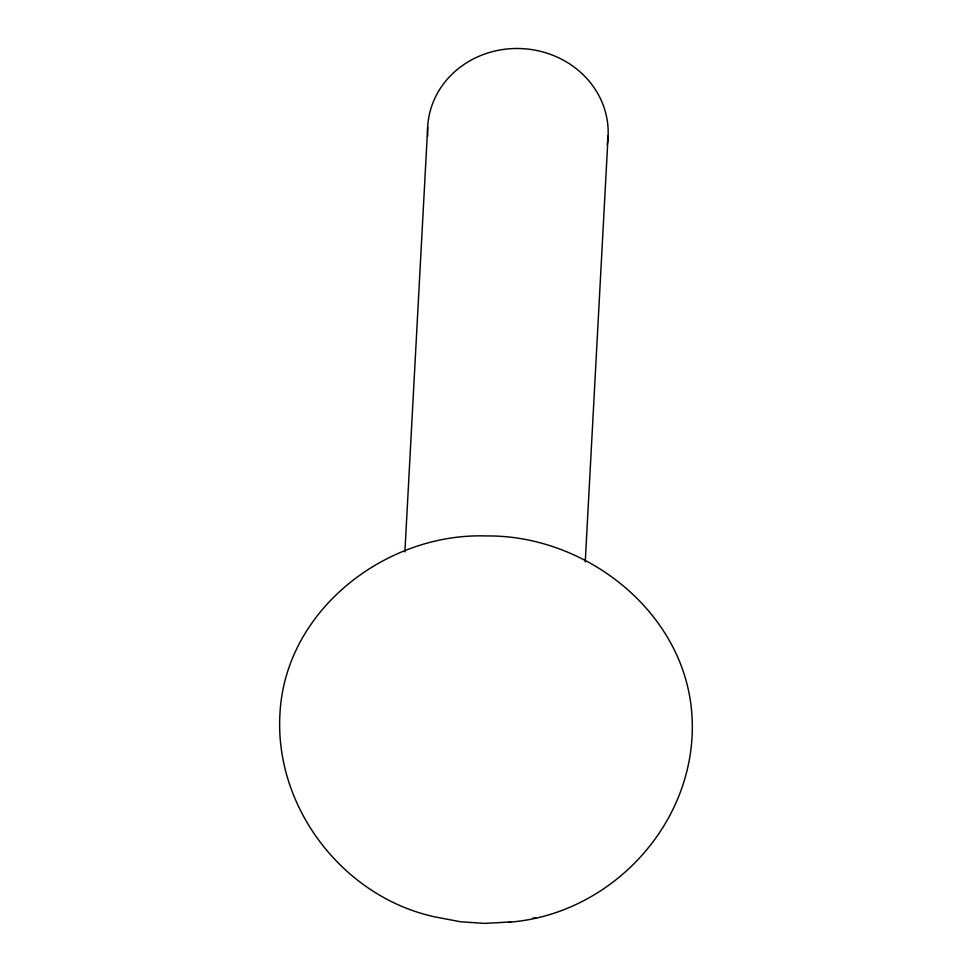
<?xml version="1.0" encoding="UTF-8"?>
<svg xmlns="http://www.w3.org/2000/svg" width="972" height="972" viewBox="0 0 972 972"><rect width="100%" height="100%" fill="white"/><g stroke="black" fill="none" stroke-linecap="round" stroke-linejoin="round"><path stroke-width="1.46" d="M404.899 551.877L427.68 127.344M585.241 561.962L608.095 135.922M508.891 922.221C612.955 914.421 698.394 820.587 691.979 715.878C685.819 612.773 586.347 534.709 486.17 535.949C386.504 532.644 286.108 609.42 280.045 712.209C273.606 806.493 342.581 896.877 434.836 916.875L460.631 921.784L484.761 923.4L510.701 921.942M532.644 918.261L535.73 917.775M427.765 136.044A90.311 83.118 3.1 0 1 521.733 48.6A90.311 83.118 3.1 0 1 607.196 144.573"/></g></svg>
